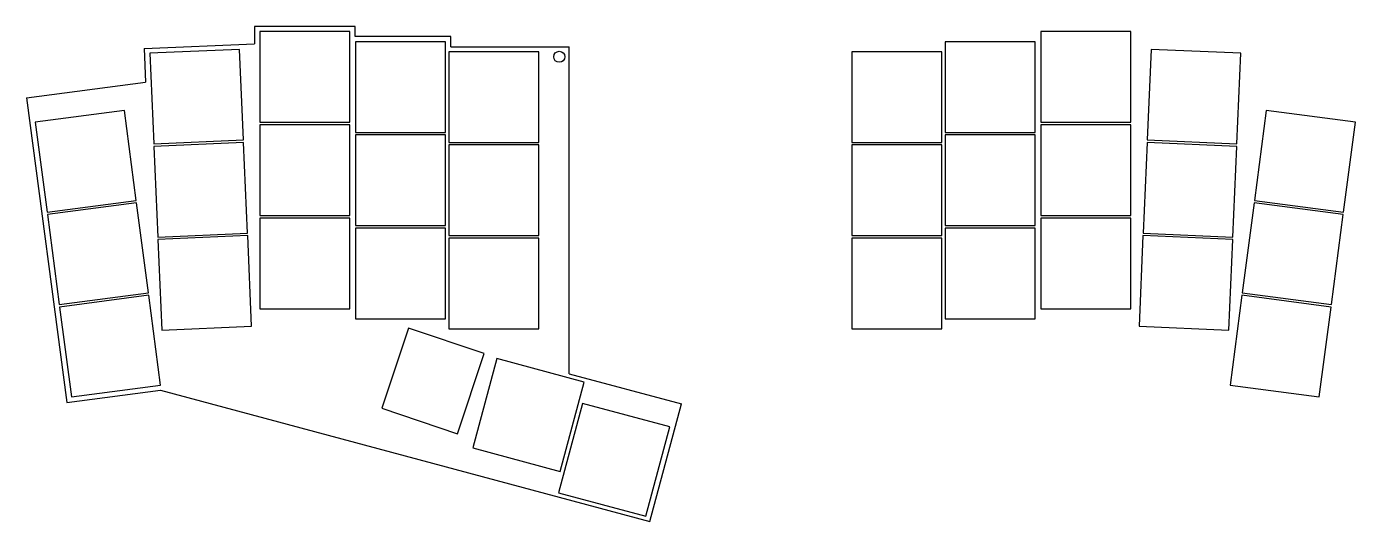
# Model space of a CAD drawing. Header units: millimetres. Extents: x 83 to 347, y -135 to -37.
import ezdxf

# ---------------------------------------------------------------- set-up
doc = ezdxf.new("R2010")
doc.units = ezdxf.units.MM

msp = doc.modelspace()

# ---------------------------------------------------------------- linework, layer by layer
for p, q in [((148.63, -36.58), (128.63, -36.58)), ((128.63, -36.58), (128.63, -39.98)), ((148.63, -38.58), (148.63, -36.58)), ((147.56, -37.58), (129.71, -37.58)), ((129.71, -37.58), (129.71, -55.58)), ((147.56, -55.58), (147.56, -37.58)), ((167.63, -38.58), (148.63, -38.58)), ((167.63, -40.58), (167.63, -38.58)), ((302.56, -37.58), (284.71, -37.58)), ((284.71, -37.58), (284.71, -55.58)), ((302.56, -55.58), (302.56, -37.58)), ((106.74, -40.93), (128.63, -39.98)), ((106.74, -40.93), (107.04, -47.63)), ((125.69, -41.11), (107.86, -41.89)), ((107.86, -41.89), (108.65, -59.87)), ((126.48, -59.09), (125.69, -41.11)), ((166.56, -39.58), (148.71, -39.58)), ((148.71, -39.58), (148.71, -57.58)), ((166.56, -57.58), (166.56, -39.58)), ((185.06, -41.58), (167.21, -41.58)), ((167.21, -41.58), (167.21, -59.58)), ((167.63, -40.58), (191.13, -40.58)), ((185.06, -59.58), (185.06, -41.58)), ((191.13, -105.49), (191.13, -40.58)), ((265.06, -41.58), (247.21, -41.58)), ((247.21, -41.58), (247.21, -59.58)), ((265.06, -59.58), (265.06, -41.58)), ((283.56, -39.58), (265.71, -39.58)), ((265.71, -39.58), (265.71, -57.58)), ((283.56, -57.58), (283.56, -39.58)), ((306.57, -41.11), (305.79, -59.09)), ((324.41, -41.89), (306.57, -41.11)), ((323.62, -59.87), (324.41, -41.89)), ((83.43, -50.74), (107.04, -47.63)), ((83.43, -50.74), (91.39, -111.22)), ((102.84, -53.23), (85.15, -55.56)), ((105.19, -71.07), (102.84, -53.23)), ((329.42, -53.23), (327.08, -71.07)), ((347.12, -55.56), (329.42, -53.23)), ((85.15, -55.56), (87.5, -73.4)), ((129.71, -55.58), (147.56, -55.58)), ((147.56, -56.08), (129.71, -56.08)), ((129.71, -56.08), (129.71, -74.08)), ((147.56, -74.08), (147.56, -56.08)), ((148.71, -57.58), (166.56, -57.58)), ((265.71, -57.58), (283.56, -57.58)), ((284.71, -55.58), (302.56, -55.58)), ((302.56, -56.08), (284.71, -56.08)), ((284.71, -56.08), (284.71, -74.08)), ((302.56, -74.08), (302.56, -56.08)), ((344.77, -73.4), (347.12, -55.56)), ((108.65, -59.87), (126.48, -59.09)), ((126.5, -59.59), (108.67, -60.37)), ((108.67, -60.37), (109.45, -78.35)), ((127.29, -77.57), (126.5, -59.59)), ((166.56, -58.08), (148.71, -58.08)), ((148.71, -58.08), (148.71, -76.08)), ((166.56, -76.08), (166.56, -58.08)), ((167.21, -59.58), (185.06, -59.58)), ((185.06, -60.08), (167.21, -60.08)), ((167.21, -60.08), (167.21, -78.08)), ((185.06, -78.08), (185.06, -60.08)), ((247.21, -59.58), (265.06, -59.58)), ((265.06, -60.08), (247.21, -60.08)), ((247.21, -60.08), (247.21, -78.08)), ((265.06, -78.08), (265.06, -60.08)), ((283.56, -58.08), (265.71, -58.08)), ((265.71, -58.08), (265.71, -76.08)), ((283.56, -76.08), (283.56, -58.08)), ((305.77, -59.59), (304.98, -77.57)), ((323.6, -60.37), (305.77, -59.59)), ((305.79, -59.09), (323.62, -59.87)), ((322.82, -78.35), (323.6, -60.37)), ((87.5, -73.4), (105.19, -71.07)), ((327.08, -71.07), (344.77, -73.4)), ((105.26, -71.57), (87.56, -73.9)), ((107.61, -89.42), (105.26, -71.57)), ((327.01, -71.57), (324.66, -89.42)), ((344.71, -73.9), (327.01, -71.57)), ((87.56, -73.9), (89.91, -91.75)), ((129.71, -74.08), (147.56, -74.08)), ((147.56, -74.58), (129.71, -74.58)), ((129.71, -74.58), (129.71, -92.58)), ((147.56, -92.58), (147.56, -74.58)), ((148.71, -76.08), (166.56, -76.08)), ((265.71, -76.08), (283.56, -76.08)), ((284.71, -74.08), (302.56, -74.08)), ((302.56, -74.58), (284.71, -74.58)), ((284.71, -74.58), (284.71, -92.58)), ((302.56, -92.58), (302.56, -74.58)), ((342.36, -91.75), (344.71, -73.9)), ((109.45, -78.35), (127.29, -77.57)), ((127.31, -78.07), (109.48, -78.85)), ((109.48, -78.85), (110.26, -96.83)), ((128.09, -96.05), (127.31, -78.07)), ((166.56, -76.58), (148.71, -76.58)), ((148.71, -76.58), (148.71, -94.58)), ((166.56, -94.58), (166.56, -76.58)), ((167.21, -78.08), (185.06, -78.08)), ((185.06, -78.58), (167.21, -78.58)), ((167.21, -78.58), (167.21, -96.58)), ((185.06, -96.58), (185.06, -78.58)), ((247.21, -78.08), (265.06, -78.08)), ((265.06, -78.58), (247.21, -78.58)), ((247.21, -78.58), (247.21, -96.58)), ((265.06, -96.58), (265.06, -78.58)), ((283.56, -76.58), (265.71, -76.58)), ((265.71, -76.58), (265.71, -94.58)), ((283.56, -94.58), (283.56, -76.58)), ((304.96, -78.07), (304.18, -96.05)), ((322.79, -78.85), (304.96, -78.07)), ((304.98, -77.57), (322.82, -78.35)), ((322.01, -96.83), (322.79, -78.85)), ((89.91, -91.75), (107.61, -89.42)), ((324.66, -89.42), (342.36, -91.75)), ((107.67, -89.91), (89.98, -92.24)), ((89.98, -92.24), (92.33, -110.09)), ((110.02, -107.76), (107.67, -89.91)), ((324.6, -89.91), (322.25, -107.76)), ((342.29, -92.24), (324.6, -89.91)), ((339.94, -110.09), (342.29, -92.24)), ((129.71, -92.58), (147.56, -92.58)), ((148.71, -94.58), (166.56, -94.58)), ((265.71, -94.58), (283.56, -94.58)), ((284.71, -92.58), (302.56, -92.58)), ((110.26, -96.83), (128.09, -96.05)), ((159.23, -96.42), (153.9, -112.35)), ((174.26, -101.45), (159.23, -96.42)), ((167.21, -96.58), (185.06, -96.58)), ((247.21, -96.58), (265.06, -96.58)), ((304.18, -96.05), (322.01, -96.83)), ((168.93, -117.38), (174.26, -101.45)), ((176.75, -102.49), (172, -120.21)), ((194.09, -107.13), (176.75, -102.49)), ((92.33, -110.09), (110.02, -107.76)), ((189.34, -124.86), (194.09, -107.13)), ((191.13, -105.49), (213.37, -111.45)), ((322.25, -107.76), (339.94, -110.09)), ((91.39, -111.22), (109.99, -108.77)), ((109.99, -108.77), (207.12, -134.8)), ((153.9, -112.35), (168.93, -117.38)), ((193.75, -111.36), (189, -129.09)), ((211.09, -116.01), (193.75, -111.36)), ((207.12, -134.8), (213.37, -111.45)), ((206.34, -133.73), (211.09, -116.01)), ((172, -120.21), (189.34, -124.86)), ((189, -129.09), (206.34, -133.73))]:
    msp.add_line(p, q)
msp.add_circle((189.13, -42.58), 1.1)

doc.saveas('drawing.dxf')
